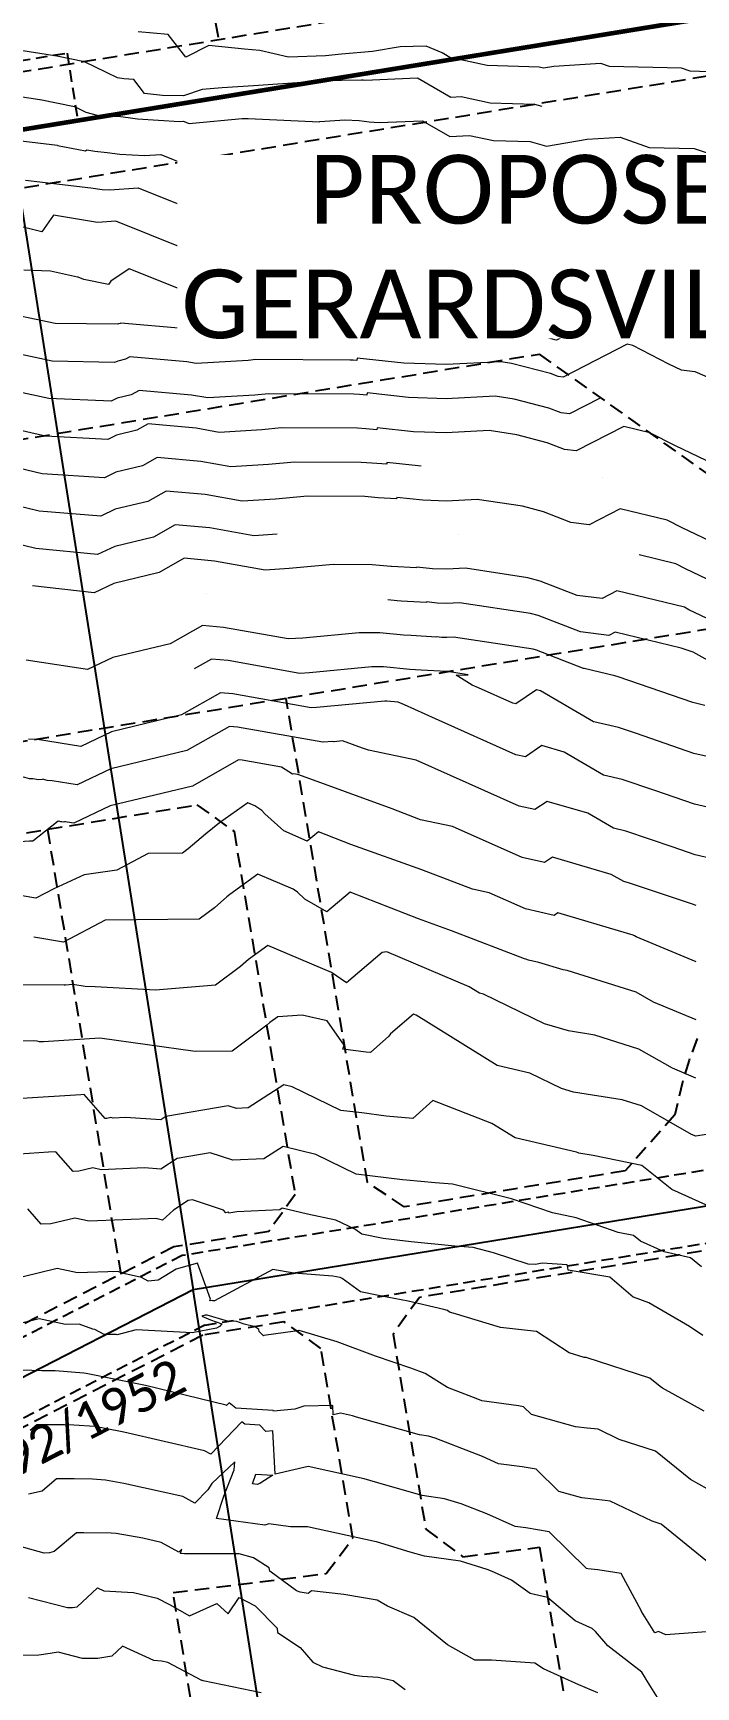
# Model space of a CAD drawing. Header units: metres. Extents: x 5688 to 19740, y -52 to 3406.
# Drawn here: x 7548.5 to 7693, y 1074.4 to 1435.2 of the extents above; entities that cross this region are included whole.
import ezdxf
from ezdxf.enums import TextEntityAlignment as Align

# ---------------------------------------------------------------- set-up
doc = ezdxf.new("R2010")
doc.units = ezdxf.units.M
doc.linetypes.add('DASHED', pattern=[19.05, 12.7, -6.35])
doc.linetypes.add('HIDDEN', pattern=[9.525, 6.35, -3.175])
for name, color, linetype in [('Contours', 7, 'Continuous'), ('LINES', 7, 'Continuous'), ('PLAASGEDEELTES', 7, 'Continuous'), ('SERV', 7, 'Continuous'), ('SITE', 7, 'Continuous')]:
    doc.layers.add(name, color=color, linetype=linetype)
doc.styles.add('CALIBRII', font='calibri.ttf')

# ---------------------------------------------------------------- blocks, each defined once
blk = doc.blocks.new('CONTOURS-CG')
at = {"layer": 'Contours', "color": 253, "lineweight": 9, "true_color": 0xa1a3a5}
for points, elevation in [([(31517.23, 244.33), (31506.94, 244.67), (31505.04, 245.31), (31505.04, 245.31), (31489.4, 245.68), (31489.4, 245.68), (31487.51, 246.35), (31487.5, 246.35), (31477.24, 245.68), (31474.97, 245.3), (31474.06, 245.55), (31462.7, 245.89), (31455.27, 247.48), (31455.27, 247.48), (31454.96, 247.46), (31452.87, 248.67), (31449.38, 250.14), (31443.73, 249.96), (31437.73, 248.97), (31430.97, 248.37), (31427.49, 248), (31419.41, 247.72), (31413.12, 249.19), (31409.8, 249.5), (31402.03, 250.29), (31397.01, 247.74), (31393.14, 252.65), (31386.65, 253.23)], 1451.5), ([(31474.68, 236.97), (31473.07, 237.42), (31463.38, 237.71), (31457.05, 239.06), (31457.05, 239.06), (31454.77, 238.93), (31447.54, 243.11), (31436.06, 242.66), (31435.68, 242.69), (31435.29, 242.74), (31426.68, 242.54), (31425.14, 242.37), (31424.5, 242.35), (31411.73, 241.44), (31404.93, 241.06), (31404.92, 241.06), (31400.56, 240.65), (31396.51, 239.26), (31396.51, 239.26), (31391.94, 239.35), (31388.02, 239.82), (31385.65, 242.83), (31385.65, 242.83), (31383.47, 243.03), (31382.1, 243.23), (31374.9, 246.71), (31368.92, 247.95), (31347.93, 251.19)], 1452), ([(31353.13, 240.33), (31365.2, 238.5), (31365.27, 238.48), (31372.71, 236.93), (31375.25, 235.7), (31377.68, 235.1), (31382.74, 234.78), (31384.43, 234.54), (31386.48, 234.29), (31395.65, 233.72), (31396.42, 233.78), (31397.71, 233.26), (31397.71, 233.26), (31398.44, 233.31), (31409.32, 234.34), (31409.35, 234.34), (31410.61, 234.35), (31426.18, 233.59), (31426.21, 233.7), (31431.7, 234.05), (31434.79, 233.9), (31436.99, 233.62), (31439.17, 233.47), (31448.63, 233.85), (31454.58, 230.4), (31454.58, 230.4), (31458.83, 230.65), (31464.07, 229.53), (31472.07, 229.3), (31472.07, 229.3), (31475.62, 228.29), (31475.63, 228.29), (31484.53, 229.81), (31491.68, 230.28), (31498.01, 228.02), (31507.87, 227.78), (31513.49, 225.9)], 1452.5), ([(31337.16, 232.33), (31369.01, 228.5), (31369.03, 228.49), (31375.13, 227.26), (31375.4, 227.49), (31377.15, 227.25), (31379.89, 226.92), (31382.62, 226.59), (31388.03, 226.25), (31391.53, 226.5), (31397.32, 224.18), (31397.32, 224.18), (31400.61, 224.42), (31409.19, 225.23), (31409.23, 225.23), (31414.94, 225.29), (31427.36, 224.68), (31427.42, 224.9), (31432.92, 225.13), (31434.3, 225.06), (31438.29, 224.55), (31442.28, 224.29), (31449.72, 224.58), (31454.4, 221.87), (31454.4, 221.87), (31460.61, 222.24), (31464.75, 221.35), (31471.07, 221.17), (31471.07, 221.17), (31475.95, 219.79), (31475.96, 219.79), (31488.18, 221.87), (31493.77, 222.24), (31499.92, 220.04)], 1453), ([(31362.05, 220.87), (31376.28, 219.19), (31378.75, 218.89), (31380.42, 218.78), (31386.64, 219.22), (31396.93, 215.1), (31396.93, 215.1), (31402.78, 215.53), (31409.1, 216.12), (31419.26, 216.22), (31428.55, 215.77), (31428.63, 216.11), (31433.8, 216.23), (31439.6, 215.48), (31445.39, 215.1), (31450.8, 215.31), (31454.21, 213.34), (31454.21, 213.34), (31462.39, 213.83), (31465.43, 213.18), (31470.08, 213.04), (31470.08, 213.04), (31476.29, 211.28), (31476.29, 211.28), (31491.83, 213.94), (31495.86, 214.2), (31506.63, 210.36), (31510.69, 210.26)], 1453.5), ([(31510.94, 201.53), (31497.95, 206.16), (31497.95, 206.16), (31495.47, 206), (31476.62, 202.78), (31469.08, 204.91), (31466.11, 205), (31464.18, 205.41), (31464.17, 205.41), (31454.03, 204.81), (31454.02, 204.81), (31451.89, 206.05), (31448.5, 205.91), (31440.91, 206.41), (31433.32, 207.39), (31433.31, 207.39), (31429.84, 207.31), (31429.73, 206.86), (31424.23, 207.05), (31423.84, 207.14), (31423.58, 207.16), (31408.97, 207.01), (31404.95, 206.63), (31396.55, 206.02), (31381.74, 211.95), (31377.74, 211.66), (31368.15, 213.24), (31365.65, 209.66), (31365.65, 209.66), (31361.54, 210.67)], 1454), ([(31514.27, 192.48), (31506.93, 195.66), (31500.04, 198.12), (31499.12, 198.06), (31476.95, 194.28), (31468.09, 196.78), (31466.79, 196.82), (31465.95, 197), (31453.84, 196.28), (31453.84, 196.28), (31452.98, 196.78), (31451.6, 196.73), (31442.22, 197.34), (31432.82, 198.55), (31432.81, 198.55), (31431.05, 198.51), (31430.91, 197.94), (31427.91, 198.09), (31408.85, 197.9), (31407.11, 197.74), (31396.16, 196.94), (31384.67, 201.54), (31380.67, 198.86), (31380.14, 198.11), (31374.75, 199.22), (31373.53, 199.72), (31373.41, 199.75), (31367.54, 201.05), (31361.67, 201.25)], 1454.5), ([(31481.15, 187.71), (31477.82, 185.99), (31477.81, 185.99), (31477.46, 186.04), (31476.94, 186.24), (31467.45, 188.73), (31467.02, 188.8), (31453.72, 188.1), (31443.5, 188.44), (31434.72, 189.41), (31432.32, 189.72), (31432.27, 189.71), (31432.2, 189.44), (31432.14, 189.09), (31432.08, 189.1), (31411.27, 189.28), (31409.44, 189.2), (31409.12, 189.17), (31396.79, 188.42), (31396.26, 188.51), (31382.86, 189.71), (31382.68, 189.61), (31382.35, 189.53), (31382.2, 189.46), (31368.56, 189.66), (31355.33, 192.37)], 1455), ([(31519.62, 174.06), (31508.02, 179.11), (31508, 179.11), (31505.06, 179.47), (31505.06, 179.47), (31502.3, 180.78), (31494.43, 184.84), (31493.2, 185.14), (31479.24, 177.94), (31478.15, 178.07), (31476.55, 178.7), (31468.04, 180.93), (31465.73, 181.29), (31453.75, 180.66), (31444.54, 180.97), (31434.4, 182.08), (31434.3, 181.55), (31433.47, 181.6), (31432.87, 181.66), (31412.25, 181.75), (31410.61, 181.59), (31399.29, 180.9), (31397.26, 181.27), (31384.84, 182.38), (31383.89, 181.85), (31382.2, 181.44), (31381.46, 181.09), (31367.85, 181.45), (31354.63, 184.24)], 1455.5), ([(31487.18, 173.25), (31480.67, 169.89), (31478.85, 170.11), (31476.16, 171.16), (31468.62, 173.14), (31464.43, 173.78), (31453.77, 173.22), (31445.58, 173.5), (31436.55, 174.48), (31436.47, 174.01), (31434.85, 174.11), (31433.67, 174.22), (31415.07, 174.3), (31412.09, 174.02), (31401.8, 173.39), (31398.26, 174.03), (31386.81, 175.05), (31385.11, 174.09), (31382.06, 173.36), (31380.72, 172.72), (31367.14, 173.25), (31353.93, 176.13)], 1456), ([(31510.43, 159.76), (31503.77, 162.92), (31498.19, 165.8), (31492.47, 167.19), (31482.1, 161.84), (31479.54, 162.15), (31475.78, 163.62), (31469.21, 165.35), (31463.14, 166.27), (31453.8, 165.78), (31446.62, 166.02), (31438.71, 166.89), (31438.64, 166.47), (31436.22, 166.62), (31434.47, 166.78), (31417.88, 166.85), (31413.58, 166.45), (31404.31, 165.88), (31399.26, 166.79), (31388.78, 167.72), (31386.32, 166.33), (31381.92, 165.28), (31379.99, 164.35), (31366.43, 165.05), (31353.24, 168.03)], 1456.5), ([(31448.3, 158.52), (31447.66, 158.55), (31440.87, 159.29), (31440.81, 158.94), (31437.59, 159.13), (31435.27, 159.34), (31420.7, 159.41), (31415.07, 158.88), (31406.81, 158.37), (31400.26, 159.54), (31390.76, 160.39), (31387.54, 158.57), (31381.78, 157.19), (31379.25, 155.98), (31365.72, 156.87), (31352.54, 159.95), (31349.09, 160.84), (31342.2, 161.95), (31334.52, 162.1), (31334.51, 162.11), (31331.31, 163.4), (31328.08, 164.07)], 1457), ([(31515.79, 140.04), (31505.24, 145.06), (31501.94, 146.76), (31491.73, 149.24), (31484.96, 145.74), (31480.93, 146.23), (31475.01, 148.54), (31470.38, 149.76), (31460.54, 151.25), (31453.85, 150.9), (31448.7, 151.07), (31443.02, 151.69), (31442.97, 151.4), (31438.98, 151.64), (31438.97, 151.64), (31436.07, 151.9), (31423.51, 151.96), (31416.56, 151.3), (31409.32, 150.86), (31401.26, 152.3), (31392.73, 153.07), (31388.75, 150.81), (31381.64, 149.11), (31378.51, 147.61), (31365.01, 148.69), (31351.86, 151.87)], 1457.5), ([(31416.96, 143.67), (31411.82, 143.35), (31402.26, 145.06), (31394.71, 145.74), (31389.96, 143.05), (31381.5, 141.02), (31377.77, 139.24), (31364.31, 140.54), (31354.04, 143.06), (31348.62, 143.93), (31342.59, 144.06), (31342.57, 144.06), (31340.05, 145.08), (31337.51, 145.61)], 1458), ([(31521.16, 120.32), (31506.7, 127.2), (31505.7, 127.72), (31491, 131.29), (31487.81, 129.64), (31482.32, 130.31), (31474.23, 133.46), (31471.55, 134.17), (31457.95, 136.23), (31453.89, 136.02), (31450.78, 136.12), (31447.34, 136.5), (31447.31, 136.32), (31441.82, 136.65), (31441.71, 136.66), (31437.66, 137.02), (31429.14, 137.06), (31419.54, 136.16), (31414.33, 135.84), (31403.26, 137.82), (31396.68, 138.41), (31391.18, 135.29), (31381.35, 132.94), (31377.04, 130.87), (31363.61, 132.4)], 1458.5), ([(31518.48, 130.18), (31505.97, 136.13), (31503.82, 137.24), (31495.87, 139.17)], 1458), ([(31521.35, 110.28), (31507.65, 117.94), (31507.65, 117.94), (31507.37, 118.01), (31505.03, 118.81), (31490.63, 122.31), (31489.24, 121.59), (31483.02, 122.35), (31473.85, 125.92), (31472.13, 126.37), (31456.66, 128.72), (31453.92, 128.57), (31451.82, 128.65), (31449.5, 128.9), (31449.48, 128.78), (31443.98, 129.1), (31443.09, 129.17), (31441.02, 129.36)], 1459), ([(31510.15, 106.33), (31507.55, 106.94), (31491.25, 112.56), (31490.53, 112.8), (31483.83, 114.37), (31483.71, 114.38), (31473.46, 118.38), (31472.72, 118.58), (31455.36, 121.21), (31453.94, 121.13), (31452.85, 121.17), (31451.65, 121.3), (31451.64, 121.24), (31446.15, 121.55), (31444.46, 121.68), (31439.29, 122.14), (31439.26, 122.15), (31434.77, 122.17), (31422.51, 121.01), (31419.34, 120.82), (31405.26, 123.34), (31400.63, 123.75), (31393.61, 119.77), (31381.07, 116.77), (31375.56, 114.13), (31362.22, 116.2)], 1459.5), ([(31512.64, 94.72), (31507.73, 95.87), (31495.25, 100.17), (31491.34, 101.5), (31485.93, 102.76), (31485.9, 102.77), (31474.37, 109.49), (31473.44, 109.76), (31468.94, 106.65), (31468.31, 106.79), (31460.82, 110.13), (31459.45, 110.76), (31455.97, 112.95), (31458.59, 113.01), (31454.07, 113.7), (31453.97, 113.69), (31453.89, 113.7), (31453.81, 113.7), (31453.81, 113.7), (31448.32, 114), (31445.84, 114.19), (31440.08, 114.71), (31440.06, 114.71), (31437.58, 114.72), (31424, 113.44), (31421.85, 113.31), (31406.26, 116.09), (31402.6, 116.42), (31398.85, 114.29)], 1460), ([(31515.13, 83.11), (31507.91, 84.8), (31499.25, 87.79), (31499.24, 87.79), (31492.15, 90.2), (31488.09, 91.14), (31479.49, 96.15), (31474.6, 97.58), (31471.04, 95.12), (31468.99, 95.58), (31451.41, 103.4), (31444.71, 106.42), (31443.34, 107.05), (31440.86, 107.27), (31440.4, 107.27), (31425.49, 105.87), (31424.35, 105.8), (31407.26, 108.85), (31404.58, 109.09), (31396.04, 104.25), (31380.79, 100.6), (31374.09, 97.39), (31364.68, 98.9), (31362.73, 98.94)], 1460.5), ([(31517.63, 71.5), (31508.08, 73.73), (31503.24, 75.4), (31492.96, 78.89), (31490.28, 79.52), (31484.62, 82.82), (31475.76, 85.4), (31473.13, 83.59), (31469.68, 84.37), (31447.2, 94.4), (31447.2, 94.4), (31436.81, 96.55), (31435.56, 97.03), (31431.18, 98.59), (31429.32, 98.36), (31429.31, 98.36), (31429.03, 98.49), (31426.98, 98.3), (31426.86, 98.29), (31408.26, 101.61), (31406.55, 101.76), (31397.25, 96.49), (31380.65, 92.52), (31373.35, 89.02), (31367.9, 89.9), (31366.77, 89.92), (31366.29, 90.11), (31365.82, 90.21)], 1461), ([(31508.26, 62.66), (31507.23, 63.02), (31493.76, 67.59), (31492.48, 67.89), (31489.74, 69.48), (31476.92, 73.22), (31475.23, 72.05), (31470.36, 73.16), (31455.18, 79.94), (31455.18, 79.94), (31448.16, 81.39), (31442.01, 83.75), (31421.67, 91.17), (31420.55, 91.39), (31420.29, 91.36), (31417.9, 92.83), (31409.26, 94.37), (31408.53, 94.43), (31398.47, 88.73), (31380.5, 84.44), (31372.61, 80.65), (31371.11, 80.89), (31370.8, 80.9), (31370.67, 80.95), (31370.54, 80.98)], 1461.5), ([(31336.97, 86.08), (31345.04, 84.71), (31348.63, 86.53), (31352.69, 86.81), (31355.88, 86.85), (31360.99, 90.93), (31361, 90.93), (31361.82, 90.64), (31362.85, 90.4), (31363.68, 90.37), (31364.93, 90.14), (31365.79, 90.21)], 1461), ([(31508.29, 50.41), (31495.18, 55.88), (31494.8, 56.07), (31494.56, 56.21), (31493.32, 56.6), (31478.08, 61.05), (31477.33, 60.52), (31471.05, 61.95), (31463.15, 65.47), (31463.15, 65.47), (31459.51, 66.22), (31448.47, 70.46), (31433.01, 75.97), (31433, 75.97), (31425.91, 78.76), (31423.48, 76.7), (31423.48, 76.7), (31418.36, 78.95), (31414.26, 82.71), (31413.57, 83.4), (31412.09, 84.39), (31410.55, 85.05), (31404.37, 80.73), (31401.27, 78.26), (31397.51, 75.01), (31396.29, 74.09), (31388.82, 74.02), (31381.99, 70.38), (31374.85, 69.37), (31368.25, 66.3), (31364.28, 64.28), (31354.9, 65.87)], 1462), ([(31345.94, 75.97), (31354.66, 74.5), (31358.54, 76.47), (31362.93, 76.77), (31363.69, 76.78), (31369.21, 81.17), (31369.21, 81.17), (31369.44, 81.1), (31369.72, 81.03), (31369.95, 81.02), (31370.29, 80.96), (31370.53, 80.98)], 1461.5), ([(31508.26, 37.72), (31498.95, 41.63), (31495.16, 43.79), (31495.16, 43.79), (31480.17, 48.5), (31479.25, 48.65), (31473.95, 50.23), (31471.73, 50.74), (31471.13, 51), (31470.86, 51.06), (31454.92, 57.18), (31447.75, 59.74), (31447.75, 59.74), (31432.86, 65.59), (31427.76, 61.27), (31427.76, 61.27), (31422.98, 64.03), (31421.38, 65.58), (31420.44, 66.22), (31412.71, 69.5), (31406.61, 65.08), (31405.97, 64.57), (31403.23, 62.2), (31399.9, 59.7), (31379.45, 59.51), (31370.36, 54.67), (31370.36, 54.67), (31363.87, 55.77)], 1462.5), ([(31508.23, 25.03), (31503.11, 27.18), (31495.76, 31.37), (31495.76, 31.38), (31486.15, 34.39), (31480.41, 35.32), (31475.18, 36.89), (31461.88, 43.37), (31461.88, 43.37), (31461.03, 43.56), (31458.78, 44.96), (31440.85, 52.57), (31439.81, 52.42), (31432.03, 45.85), (31432.03, 45.85), (31428.78, 48.04), (31414.87, 53.95), (31410.66, 50.87), (31408.96, 49.39), (31403.51, 45.31), (31390.39, 44.24), (31377.26, 44.91), (31375.09, 45.05), (31372.38, 45.43), (31372.37, 45.43), (31370.78, 45.32), (31370.66, 45.32), (31370.59, 45.34), (31370.5, 45.35), (31349.53, 45.23)], 1463), ([(31520.38, 14.3), (31508.21, 12.34), (31508.2, 12.34), (31507.26, 12.74), (31496.36, 18.96), (31496.36, 18.96), (31492.12, 20.29), (31481.56, 22), (31478.88, 22.8), (31472.04, 26.13), (31472.04, 26.13), (31464.91, 27.79), (31464.91, 27.79), (31447.2, 38.77), (31446.64, 38.99), (31441.64, 34.71), (31441.29, 34.2), (31437.3, 30.62), (31436.33, 30.71), (31431.25, 31.37), (31431.51, 32.25), (31427.8, 37.56), (31422.34, 38.78), (31417.04, 38.39), (31415.36, 37.17), (31414.68, 36.58), (31407.12, 30.91), (31399.05, 30.84), (31378.25, 33.76), (31378.25, 33.76), (31366.02, 32.94), (31365.13, 32.96), (31364.6, 33.1), (31363.88, 33.13), (31342.91, 32.97)], 1463.5), ([(31512.64, -3.63), (31502.95, 0.74), (31496.45, 5.94), (31496.45, 5.94), (31485.81, 8.17), (31482.72, 8.67), (31482.58, 8.72), (31482.2, 8.9), (31468.79, 12.02), (31468.79, 12.02), (31463.74, 15.15), (31450.89, 20.14), (31446.5, 16.21), (31440.71, 16.74), (31435.38, 17.43), (31430.77, 18), (31420.2, 23.12), (31418.41, 23.56), (31410.62, 18.52), (31408.06, 18.39), (31406.21, 19.01), (31406.21, 19.01), (31392.68, 16.67), (31391.56, 15.94), (31383.88, 16.44), (31381.18, 16.33), (31380.65, 16.45), (31379.77, 16.23), (31379.42, 16.22), (31374.85, 21.47), (31374.85, 21.47), (31374.14, 21.42), (31361.27, 20.56)], 1464), ([(31509.46, -16.12), (31507, -14.16), (31501.26, -12.84), (31496.17, -10.54), (31494.63, -9.31), (31491.28, -8.61), (31482.13, -5.44), (31476.97, -4.32), (31467.99, -1.32), (31455.16, 1.87), (31451.4, 2.19), (31445.09, 2.77), (31444.23, 2.88), (31434.16, 4.11), (31425.33, 8.4), (31418.23, 10.13), (31414.05, 7.42), (31407.27, 7.1), (31402.34, 8.75), (31402.34, 8.75), (31395.09, 7.49), (31391.6, 5.2), (31391.6, 5.2), (31388, 5.44), (31378.58, 5.06), (31378.57, 5.06), (31376.74, 5.47), (31373.69, 4.72), (31372.45, 4.7), (31368.71, 8.99), (31368.71, 8.99), (31367.09, 8.89), (31356.51, 8.17)], 1464.5), ([(31509.75, -31.08), (31506.83, -29.11), (31497.97, -23.97), (31494.58, -22.72), (31494.57, -22.72), (31489.43, -18.4), (31489.43, -18.4), (31480.36, -16.83), (31480.27, -16.29), (31480.17, -15.69), (31480.17, -15.69), (31474.67, -15.31), (31473.21, -15.59), (31471.67, -15.57), (31464.11, -13.04), (31459.67, -11.94), (31455.67, -11.6), (31446.17, -10.68), (31440.04, -9.95), (31435.37, -8.99), (31433.89, -7.92), (31429.73, -5.95), (31423.56, -4.64), (31418.05, -3.3), (31417.49, -3.67), (31408.14, -4.11), (31406.4, -4.4), (31406.32, -4.18), (31405.74, -4.35), (31405.25, -3.78), (31398.47, -1.51), (31397.5, -1.68), (31394.34, -3.76), (31391.92, -5.92), (31390.8, -5.68), (31390.64, -5.62), (31375.97, -6.2), (31372.85, -5.5), (31372.84, -5.5), (31367.6, -6.78), (31365.47, -6.82), (31362.57, -3.49)], 1465), ([(31510.04, -47.61), (31500.94, -42.58), (31500.4, -42.21), (31498.18, -40.41), (31484.26, -35.92), (31484.23, -35.91), (31483.86, -35.87), (31480.6, -34.89), (31473.44, -30.22), (31473.44, -30.22), (31465.63, -29.38), (31455.28, -26.22), (31454.51, -25.99), (31454.03, -25.69), (31453.28, -25.42), (31445.48, -23.59), (31439.4, -22.44), (31435.1, -21.56), (31431.1, -18.68), (31430.63, -18.46), (31429.07, -18.13), (31420.56, -17.48), (31416.01, -16.69), (31403.26, -23.54), (31402.92, -23.53), (31402.78, -23.49), (31402.28, -23.51), (31402.4, -23.19), (31399.56, -15.31), (31394.94, -16.66), (31390.97, -19.05), (31390.97, -19.05), (31388.81, -19.25), (31387.32, -18.45), (31383.76, -17.69), (31382.2, -17.12), (31373.37, -17.47), (31368.94, -16.47), (31368.93, -16.47), (31361.52, -18.29)], 1465.5), ([(31510.69, -64.56), (31507.06, -62.53), (31499.41, -56.33), (31499.41, -56.32), (31491.49, -53.77), (31486.89, -51.56), (31486.87, -51.56), (31484.48, -51.3), (31482, -51.01), (31472.36, -48.35), (31470.62, -46.65), (31470.62, -46.65), (31469.55, -46.47), (31461.52, -45.39), (31460.67, -45.02), (31454.09, -42.44), (31454.05, -42.42), (31449.18, -39.37), (31449.18, -39.37), (31446.06, -38.25), (31438.39, -35.61), (31438.39, -35.6), (31430.04, -32.47), (31430.03, -32.46), (31421.7, -30.03), (31421.66, -30.03), (31420.84, -30.13), (31414, -31.14), (31413.94, -31.17), (31413, -30.23), (31412.95, -29.8), (31412.13, -29.22), (31409.74, -28.6), (31408.14, -28.02), (31406.11, -27.99), (31401.7, -26.64), (31401.7, -26.64), (31401.25, -26.66), (31400.51, -26.86), (31402.4, -27.68), (31404.89, -28.54), (31404.39, -29.14), (31403.71, -29.48), (31398.4, -30.53), (31386.21, -29.85), (31386.2, -29.85), (31382.03, -30.96), (31381.85, -30.9), (31379.21, -30.88), (31379.2, -30.88), (31377.2, -29.8), (31376.72, -29.7), (31373.77, -28.62), (31370.77, -28.74), (31365.03, -27.45), (31365.02, -27.45), (31355.43, -29.8)], 1466), ([(31510.75, -80.45), (31500.63, -72.24), (31498.71, -71.62), (31489.52, -67.22), (31489.51, -67.21), (31488.4, -67.09), (31483.31, -66.49), (31478.35, -65.13), (31473.41, -60.28), (31473.41, -60.28), (31470.34, -59.77), (31465.17, -59.08), (31461.67, -57.51), (31451.38, -53.48), (31449.92, -53.03), (31447.96, -52.75), (31434.22, -48.9), (31433.32, -48.62), (31430.7, -48.05), (31429.14, -48.4), (31429.03, -46.38), (31422.74, -46.55), (31420.8, -47.15), (31416.14, -47.58), (31416.02, -47.45), (31407.91, -46.99), (31406.44, -45.77), (31405.89, -46.34), (31405.78, -46.28), (31388.25, -42.04), (31375.32, -39.4), (31374.79, -39.31), (31368.56, -38.83), (31368.4, -38.83), (31365.59, -38.83), (31361.25, -38.67)], 1466.5), ([(31510.43, -95.76), (31501.69, -96.39), (31501.69, -96.39), (31500.03, -95.68), (31499.23, -95.97), (31496.36, -91.28), (31496.34, -91.25), (31491.92, -82.99), (31486.8, -82.23), (31484.62, -81.98), (31484.35, -81.9), (31476.19, -73.91), (31476.19, -73.91), (31471.13, -73.07), (31468.83, -72.76), (31462.67, -70.01), (31457.03, -67.8), (31453.4, -66.7), (31448.52, -65.98), (31440.09, -63.62), (31435.91, -62.36), (31423.7, -59.71), (31416.46, -61.34), (31415.95, -51.93), (31414.49, -52.06), (31413.17, -50.65), (31409.85, -50.46), (31409.24, -49.96), (31402.43, -57.02), (31401.07, -56.27), (31383.51, -52.21), (31379.42, -51.38), (31377.15, -50.98), (31372.63, -50.63), (31370.53, -50.6), (31364.53, -50.61), (31363.08, -51.83)], 1467), ([(31500.17, -110.65), (31497.27, -105.98), (31497.22, -105.83), (31496.45, -104.56), (31489.03, -98.81), (31486.29, -95.66), (31485.61, -95.04), (31485.08, -94.81), (31481.87, -93.38), (31475.84, -88.27), (31475.84, -88.27), (31472.09, -87.39), (31468, -84.44), (31463.67, -82.51), (31462.68, -82.13), (31456.88, -80.36), (31449.07, -79.22), (31445.95, -78.34), (31438.55, -76.11), (31438.51, -76.1), (31423.57, -72.85), (31419.82, -72.84), (31415.1, -72.17), (31414.25, -72.51), (31414.25, -72.51), (31403.73, -71.05), (31405.28, -66.18), (31407.52, -60.42), (31407.67, -58.69), (31402.65, -63.42), (31401.83, -64.75), (31398.98, -67.7), (31398.98, -67.7), (31396.37, -66.26), (31383.53, -63.36), (31379.51, -62.65), (31376.7, -62.43), (31372.66, -62.38), (31368.85, -62.38), (31365.71, -65.04), (31362.75, -65.72)], 1467.5), ([(31411.58, -63.46), (31411.58, -63.46), (31412.25, -61.36), (31415.99, -61.57), (31413.18, -63.37), (31412.59, -63.6), (31411.58, -63.46)], 1467), ([(31486.84, -109.07), (31482.72, -107.3), (31475.01, -103.85), (31473.08, -102.59), (31463.67, -101.92), (31461.61, -101.94), (31459.99, -101.91), (31454.03, -98.57), (31446.73, -92.65), (31446.73, -92.64), (31440.96, -90.16), (31438.74, -88.83), (31431.45, -87.6), (31424.4, -86.78), (31424.05, -87.08), (31423.7, -87.39), (31423.69, -87.39), (31421.91, -87.11), (31421.15, -86.79), (31415.35, -82.49), (31415.2, -81.79), (31411.79, -79.59), (31408.61, -78.76), (31396.74, -78.75), (31395.88, -78.63), (31396.17, -77.72), (31395.52, -78.39), (31391.67, -76.25), (31387.63, -75.34), (31381.86, -74.32), (31380.77, -74.23), (31374.79, -74.15), (31373.16, -74.15), (31368.33, -78.25), (31367.32, -78.48), (31366.11, -78.6), (31358.57, -76.47)], 1468), ([(31413.45, -109.07), (31400.82, -106.41), (31400.64, -106.38), (31400.61, -106.37), (31400.53, -106.34), (31393.08, -102.45), (31391.72, -102.12), (31390.02, -102.02), (31383.23, -98.88), (31380.89, -101.04), (31377.82, -101.53), (31374.5, -101.59), (31369.2, -100.2), (31369.2, -100.2), (31367.41, -100.46), (31364.97, -100.85), (31358.66, -100.92)], 1469), ([(31362.73, -88.22), (31371.25, -90.46), (31372.33, -90.44), (31373.33, -90.28), (31377.77, -86.16), (31379.14, -86.8), (31385.59, -87.18), (31390.77, -88.43), (31393.42, -89.81), (31397.82, -92.24), (31403.79, -89.54), (31403.79, -89.54), (31406.26, -91.79), (31408.67, -88.23), (31412.14, -90.04), (31416.94, -94.91), (31417, -95.89), (31421.97, -99.13), (31424.67, -102.37), (31424.68, -102.37), (31426.79, -103.37), (31433.8, -105.23), (31435.48, -105.39), (31438.92, -105.65), (31442.24, -106.36), (31444.86, -108.33)], 1468.5)]:
    blk.add_lwpolyline(points, dxfattribs=dict(at, elevation=elevation))
at = {"layer": 'Contours', "color": 253, "lineweight": 0, "true_color": 0xa1a3a5}
for points, elevation in [([(31487.81, 156), (31487.81, 156)], 1457), ([(31456.56, 143.6), (31456.56, 143.6)], 1458), ([(31401.46, 130.83), (31401.46, 130.83)], 1459)]:
    blk.add_lwpolyline(points, dxfattribs=dict(at, elevation=elevation))

msp = doc.modelspace()

# ---------------------------------------------------------------- linework, layer by layer
at = {"layer": 'LINES', "color": 251, "linetype": 'HIDDEN', "ltscale": 0.5, "true_color": 0x636466}
for p, q in [((7516.07, 1341.644), (7658.816, 1365.17)), ((7658.816, 1365.17), (7734.075, 1311.488)), ((7734.075, 1311.488), (7603.648, 1290.059)), ((7551.623, 1261.496), (7567.596, 1164.466))]:
    msp.add_line(p, q, dxfattribs=at)
for points in [[(7565.161, 1552.986), (7570.038, 1535.726), (7588.904, 1433.762)], [(7693.267, 1215.886), (7691.522, 1211.175), (7690.074, 1206.364), (7688.403, 1199.218), (7677.579, 1187.01), (7629.39, 1179.134), (7621.393, 1184.481), (7603.648, 1290.059), (7533.601, 1278.55), (7525.551, 1284.321), (7513.924, 1354.618), (7506.282, 1384.844), (7513.7, 1396.151), (7707.147, 1427.739)], [(7514.127, 1255.341), (7584.218, 1266.848), (7592.295, 1261.072), (7605.614, 1181.829), (7599.866, 1173.797), (7579.191, 1170.418), (7395.343, 1076.047)], [(7708.34, 1171.773), (7632.705, 1159.41), (7626.957, 1151.378), (7634.098, 1108.892), (7642.205, 1102.847), (7658.9, 1104.911), (7665.872, 1062.252)], [(7599.048, 973.412), (7579.025, 1095.039), (7612.416, 1099.166), (7618.203, 1106.927), (7611.25, 1148.299), (7603.181, 1154.074), (7585.524, 1151.188), (7404.476, 1058.255)]]:
    msp.add_lwpolyline(points, dxfattribs=at)
at = {"layer": 'PLAASGEDEELTES', "color": 251, "linetype": 'Continuous', "true_color": 0x636466}
for p, q in [((7543.399, 1413.678), (7583.404, 1161.035)), ((7913.848, 1215.042), (7583.404, 1161.035)), ((7583.404, 1161.035), (7366.582, 1049.74)), ((7623.407, 908.351), (7583.404, 1161.035))]:
    msp.add_line(p, q, dxfattribs=at)
at = {"layer": 'SERV', "color": 251, "linetype": 'DASHED', "ltscale": 0.2, "true_color": 0x636466}
for p, q in [((7912.635, 1222.722), (7580.966, 1168.516)), ((7585.953, 1153.378), (7915.173, 1207.187)), ((7580.966, 1168.516), (7363.042, 1056.654)), ((7585.953, 1153.378), (7199.172, 954.846))]:
    msp.add_line(p, q, dxfattribs=at)
msp.add_lwpolyline([(7379.938, 1882.138), (7496.498, 1421.118), (7555.908, 1430.828), (7558.258, 1416.008), (7485.328, 1404.088), (7363.84, 1884.614)], dxfattribs=at)
at = {"layer": 'SITE', "color": 251, "linetype": 'HIDDEN', "ltscale": 0.5, "true_color": 0x636466, "const_width": 1}
msp.add_lwpolyline([(6784.004, 2963.686), (7258.675, 3190.481), (7191.925, 2565.303), (7284.521, 2199), (7363.739, 1884.614), (7754.762, 1822.518), (8737.631, 1918.897), (8922.328, 1937.1), (8838.095, 1737.26), (8800.371, 1699.993), (8778.82, 1692.551), (8766.618, 1670.73), (8772.101, 1649.437), (8761.914, 1612.824), (8530.153, 1574.947), (8515.751, 1256.764), (8244.292, 1269.046), (7913.848, 1215.042), (7872.637, 1467.487), (7207.92, 1358.849), (7024.666, 1328.899)], dxfattribs=at)
msp.add_lwpolyline([(7283.509, 866.042), (7269.23, 934.923), (7274.725, 957.013), (7255.783, 992.867), (7366.582, 1049.74), (7207.92, 1358.849), (7872.637, 1467.487), (7913.848, 1215.042), (8244.292, 1269.046), (8286.282, 1016.686), (7954.708, 962.495), (7938.189, 959.797), (7944.711, 624.137), (7956.213, 541.746), (7841.773, 540.956), (7738.993, 535.306), (7706.393, 529.766), (7682.263, 625.216), (7437.541, 568.298), (7371.507, 695.993), (7363.777, 753.224), (7353.711, 772.756), (7315.896, 803.392)], close=True, dxfattribs=at)

# ---------------------------------------------------------------- block references
at = {"layer": 'Contours', "color": 215, "linetype": 'Continuous', "true_color": 0xa953a0}
msp.add_blockref('CONTOURS-CG', (-23815.222, 1182.208), dxfattribs=at)

# ---------------------------------------------------------------- texts
at = {"layer": 'SERV', "color": 251, "linetype": 'Continuous', "true_color": 0x636466, "style": 'CALIBRII'}
msp.add_text('15,74m R.O.W. Serv Vide SG Diagram  A5592/1952', height=8, rotation=27, dxfattribs=at).set_placement((7466.157, 1084.513), align=Align.MIDDLE_CENTER)

# ---------------------------------------------------------------- next in the draw order: texts
at = {"color": 251, "linetype": 'Continuous', "true_color": 0x636466, "insert": (7716.542, 1388.531, -3), "char_height": 15, "width": 273.19615, "attachment_point": 5, "style": 'CALIBRII', "bg_fill": 3, "box_fill_scale": 1, "bg_fill_color": 256, "bg_fill_transparency": 0}
msp.add_mtext('PROPOSED TOWNSHIP GERARDSVILLE EXTENSION 5', dxfattribs=at)

# ---------------------------------------------------------------- next in the draw order: linework, layer by layer
at = {"layer": 'LINES', "color": 251, "linetype": 'HIDDEN', "ltscale": 0.5, "true_color": 0x636466}
msp.add_lwpolyline([(7892.992, 1343.381), (7909.739, 1332.351), (7933.299, 1323.807), (7952.514, 1332.794), (7969.119, 1378.581), (7951.182, 1597.615), (7935.02, 1611.203), (7827.74, 1601.425, 0.0234392), (7791.773, 1596.439), (7594.253, 1559.55, 0.0226964), (7558.914, 1551.275), (7494.111, 1532.963), (7479.758, 1508.117), (7499.687, 1429.289), (7512.008, 1421.206), (7707.763, 1453.171), (7735.188, 1447.317), (7737.935, 1445.508)], format="xyb", dxfattribs=at)

doc.saveas('drawing.dxf')
